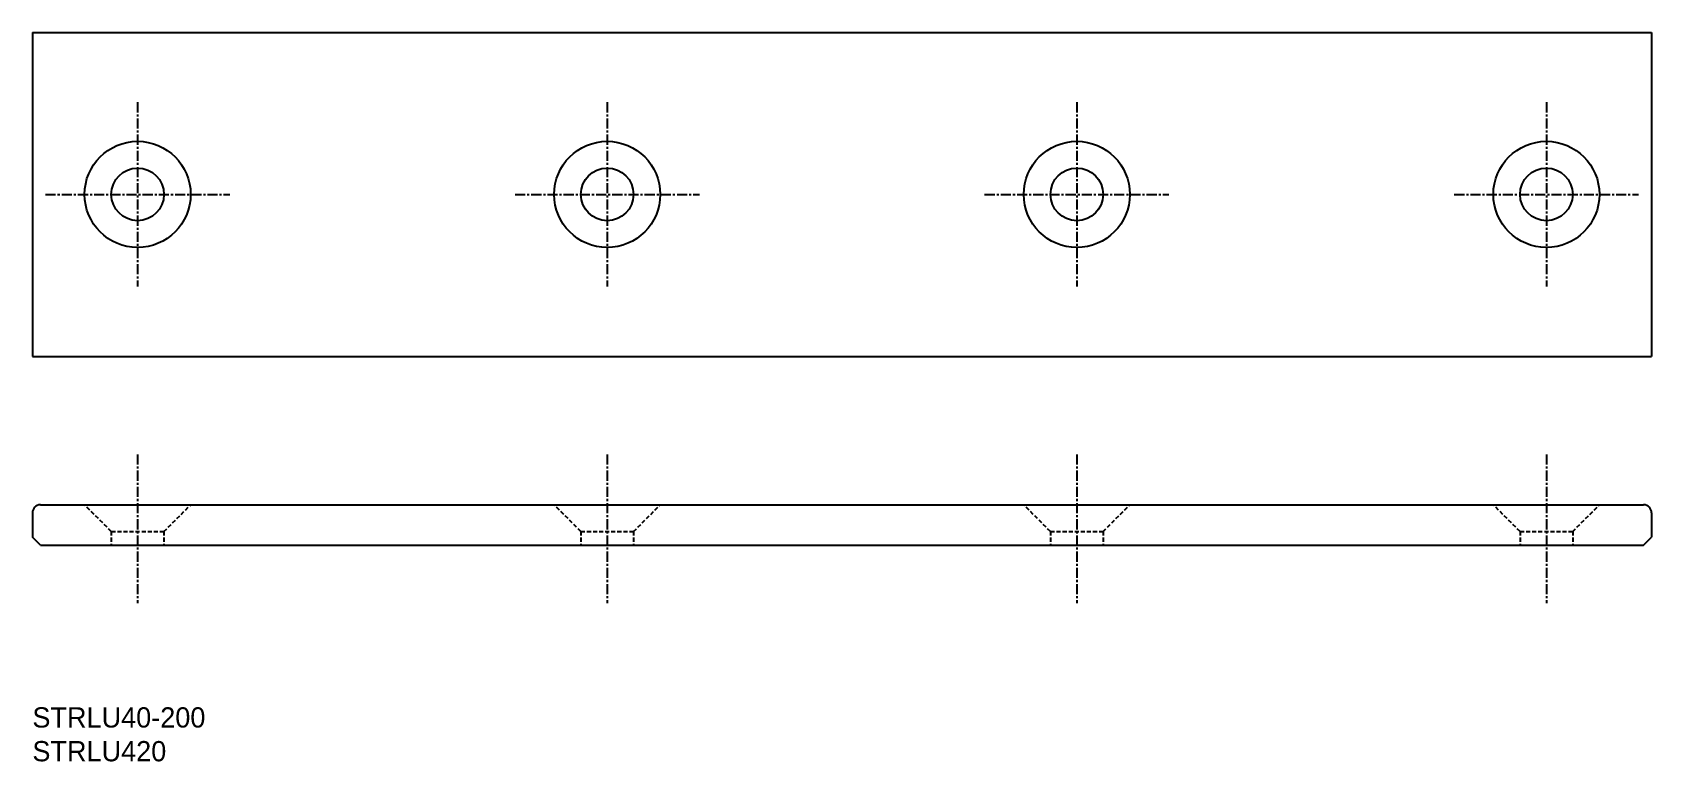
# Model space of a CAD drawing. Extents: x 10 to 210, y 10 to 100.
import ezdxf

# ---------------------------------------------------------------- set-up
doc = ezdxf.new("R2010")
doc.units = 0
doc.linetypes.add('CENTER', pattern=[2, 1.25, -0.25, 0.25, -0.25])
doc.linetypes.add('DASHED', pattern=[0.75, 0.5, -0.25])
doc.layers.get('0').update_dxf_attribs({"linetype": 'CONTINUOUS'})
doc.layers.add('CENTER', color=1, linetype='CENTER')

msp = doc.modelspace()

# ---------------------------------------------------------------- linework, layer by layer
at = {"color": 7, "linetype": 'CONTINUOUS'}
for p, q in [((10, 100), (210, 100)), ((10, 100), (10, 60)), ((210, 100), (210, 60)), ((10, 60), (210, 60)), ((10, 40.67), (10, 37.67)), ((11, 41.67), (209, 41.67)), ((210, 40.67), (210, 37.67)), ((11, 36.67), (10, 37.67)), ((11, 36.67), (209, 36.67)), ((209, 36.67), (210, 37.67))]:
    msp.add_line(p, q, dxfattribs=at)
at = {"color": 3, "linetype": 'DASHED'}
for p, q in [((19.75, 38.37), (16.45, 41.67)), ((26.25, 38.37), (29.55, 41.67)), ((77.75, 38.37), (74.45, 41.67)), ((84.25, 38.37), (87.55, 41.67)), ((135.75, 38.37), (132.45, 41.67)), ((142.25, 38.37), (145.55, 41.67)), ((193.75, 38.37), (190.45, 41.67)), ((200.25, 38.37), (203.55, 41.67)), ((19.75, 38.37), (26.25, 38.37)), ((19.75, 38.37), (19.75, 36.67)), ((26.25, 38.37), (26.25, 36.67)), ((77.75, 38.37), (84.25, 38.37)), ((77.75, 38.37), (77.75, 36.67)), ((84.25, 38.37), (84.25, 36.67)), ((135.75, 38.37), (142.25, 38.37)), ((135.75, 38.37), (135.75, 36.67)), ((142.25, 38.37), (142.25, 36.67)), ((193.75, 38.37), (200.25, 38.37)), ((193.75, 38.37), (193.75, 36.67)), ((200.25, 38.37), (200.25, 36.67))]:
    msp.add_line(p, q, dxfattribs=at)
at = {"color": 7, "linetype": 'CONTINUOUS'}
for centre, radius in [((23, 80), 6.55), ((81, 80), 6.55), ((139, 80), 6.55), ((197, 80), 6.55), ((23, 80), 3.25), ((81, 80), 3.25), ((139, 80), 3.25), ((197, 80), 3.25)]:
    msp.add_circle(centre, radius, dxfattribs=at)
for centre, start, end in [((11, 40.67), 90, 180), ((209, 40.67), 0, 90)]:
    msp.add_arc(centre, 1, start, end, dxfattribs=at)
at = {"layer": 'CENTER', "color": 1, "linetype": 'CENTER'}
for p, q in [((23, 91.38), (23, 68.62)), ((81, 91.38), (81, 68.62)), ((139, 91.38), (139, 68.62)), ((197, 91.38), (197, 68.62)), ((11.62, 80), (34.38, 80)), ((69.62, 80), (92.38, 80)), ((127.62, 80), (150.38, 80)), ((185.62, 80), (208.38, 80)), ((23, 47.89), (23, 29.52)), ((81, 47.89), (81, 29.52)), ((139, 47.89), (139, 29.52)), ((197, 47.89), (197, 29.52))]:
    msp.add_line(p, q, dxfattribs=at)

# ---------------------------------------------------------------- texts
at = {"color": 7, "linetype": 'CONTINUOUS'}
for s, p in [('STRLU40-200', (10, 14.17)), ('STRLU420', (10, 10))]:
    msp.add_text(s, height=2.5, dxfattribs=at).set_placement(p)

doc.saveas('drawing.dxf')
